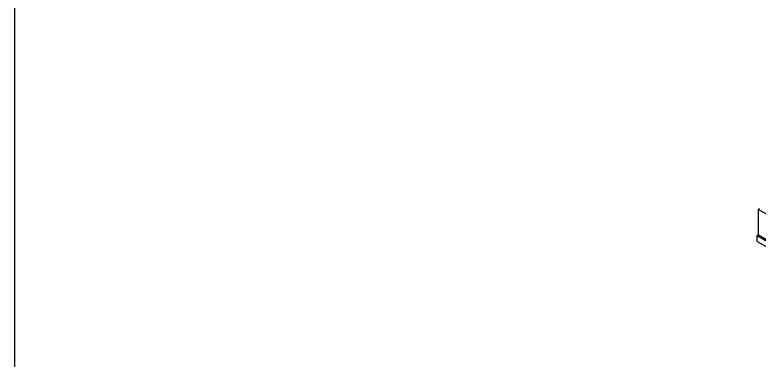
# Model space of a CAD drawing. Header units: inches. Extents: x 0.3 to 16.2, y 0.3 to 11.4.
# Drawn here: x 0.315 to 4.735, y 4.369 to 6.419 of the extents above; entities that cross this region are included whole.
import ezdxf

# ---------------------------------------------------------------- set-up
doc = ezdxf.new("R2010")
doc.units = ezdxf.units.IN
doc.header["$LTSCALE"] = 0.009843
doc.header["$MEASUREMENT"] = 0
doc.layers.add('GEOMETRY', color=7, linetype='Continuous')

msp = doc.modelspace()

# ---------------------------------------------------------------- linework, layer by layer
at = {"layer": 'GEOMETRY'}
for p, q in [((4.7366, 5.2673), (4.7303, 5.2638)), ((4.7303, 5.2638), (5.7413, 4.6799)), ((4.7303, 5.2638), (5.7413, 4.6799)), ((4.7303, 5.1118), (4.7303, 5.2638)), ((4.7303, 5.1118), (4.7232, 5.1075)), ((4.7232, 5.1075), (5.7402, 4.5205)), ((4.7232, 5.1075), (5.7402, 4.5205)), ((4.7232, 5.074), (4.7232, 5.1075)), ((4.7303, 5.1118), (5.7413, 4.5283)), ((4.7232, 5.074), (5.7402, 4.4866))]:
    msp.add_line(p, q, dxfattribs=at)
msp.add_lwpolyline([(0.315, 11.378), (16.2205, 11.378), (16.2205, 0.315), (0.315, 0.315), (0.315, 11.378)], dxfattribs=at)

doc.saveas('drawing.dxf')
